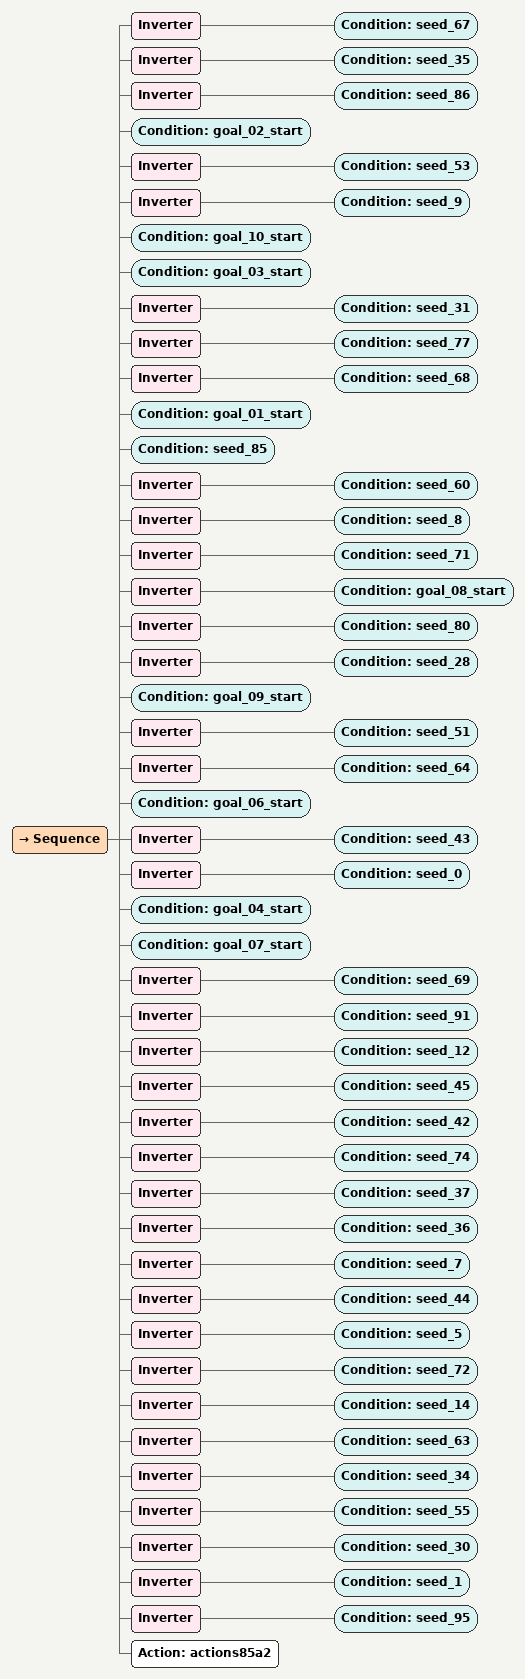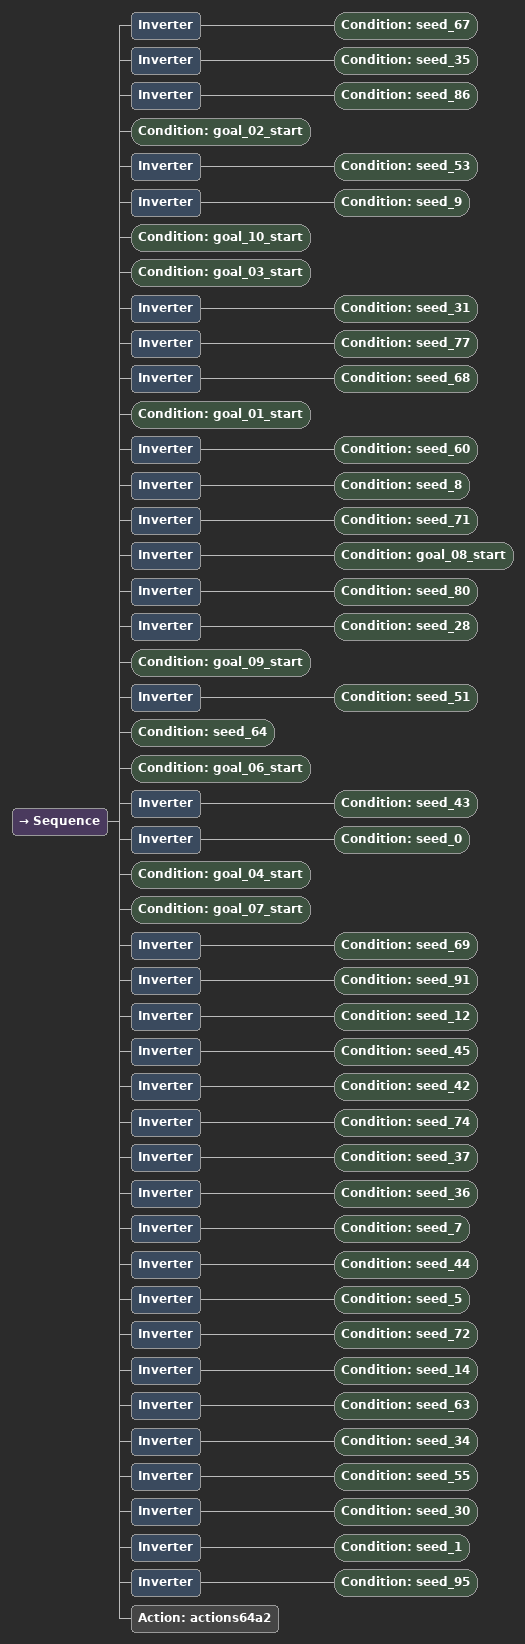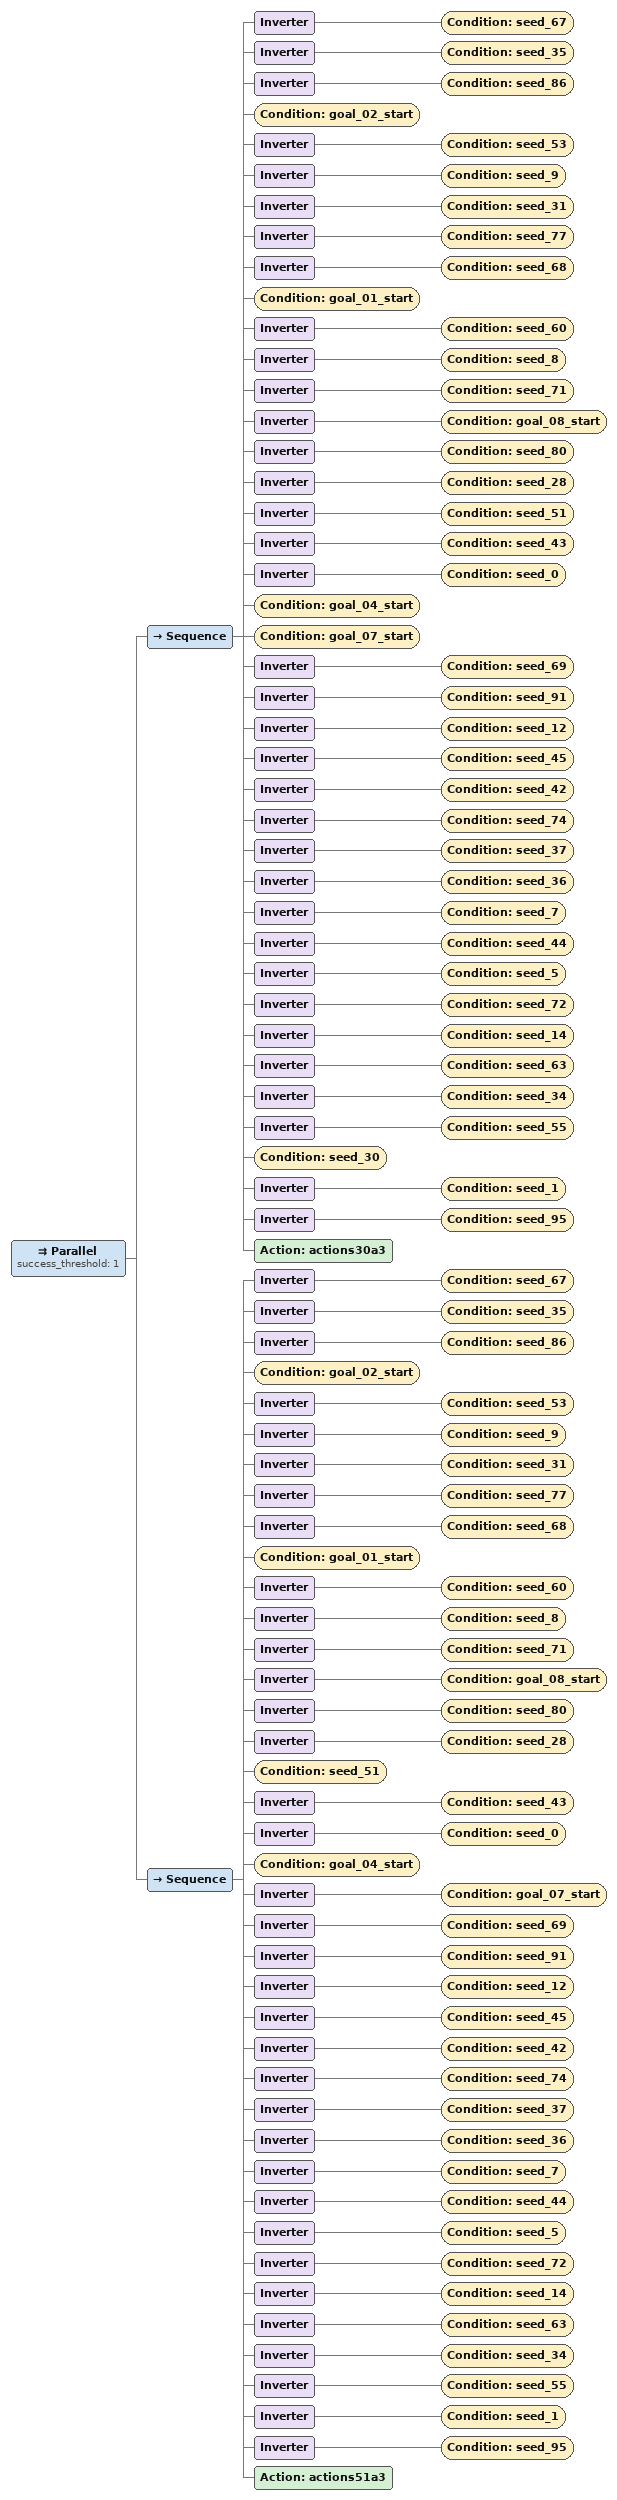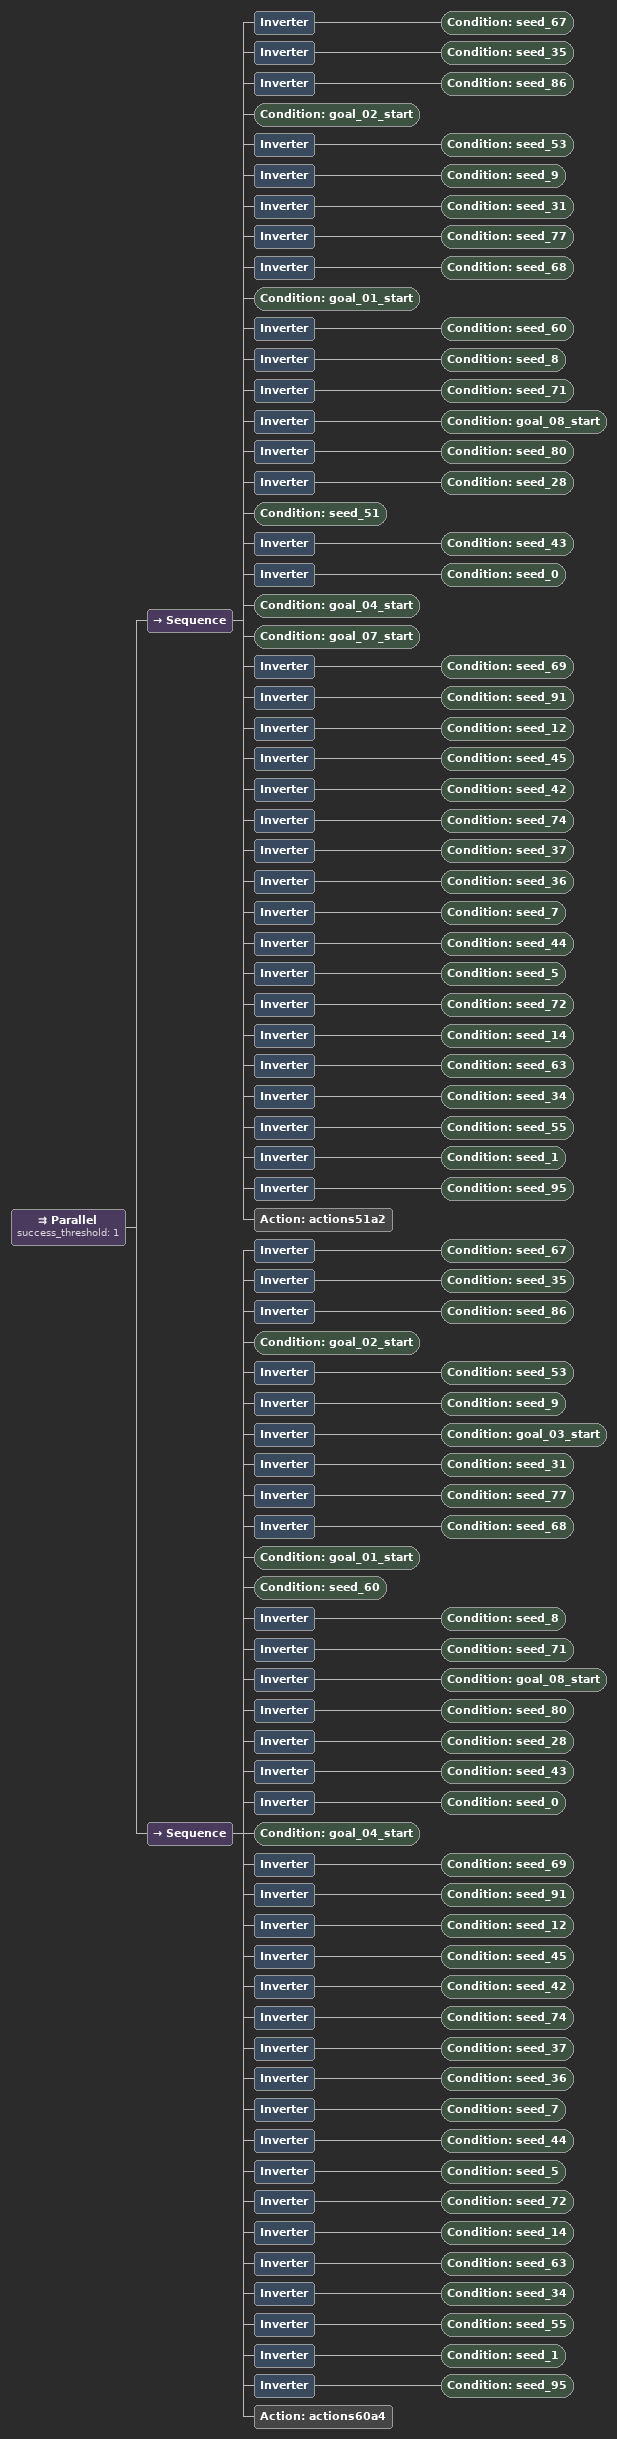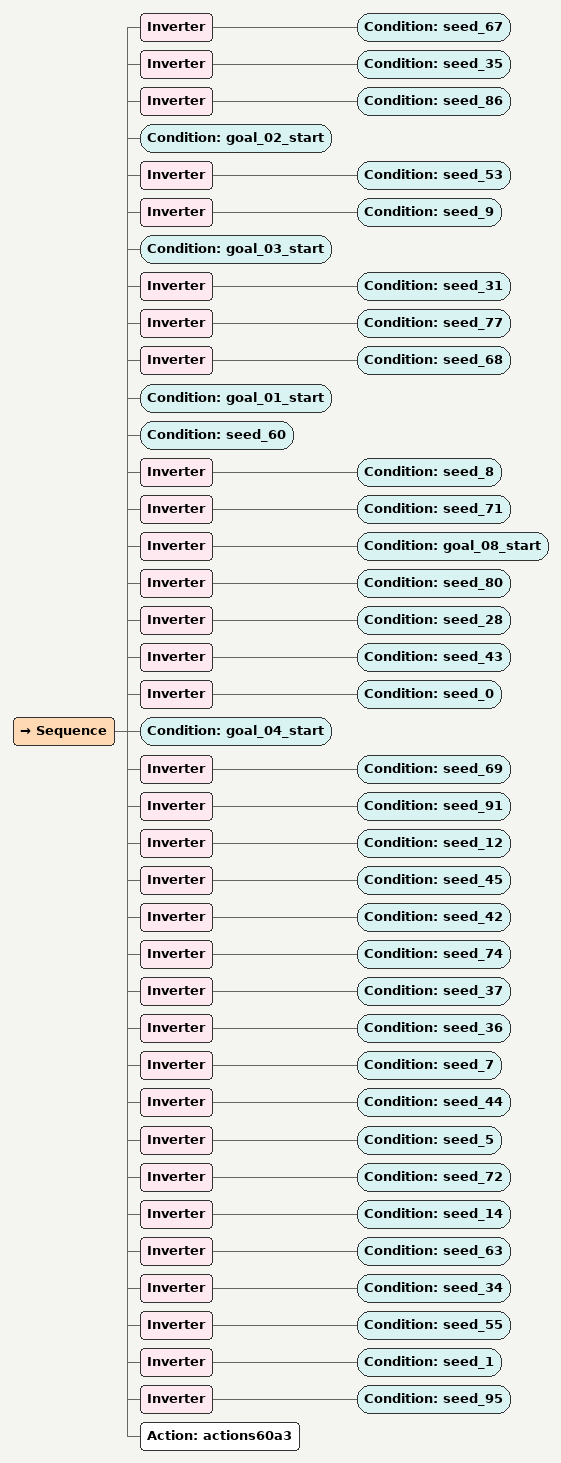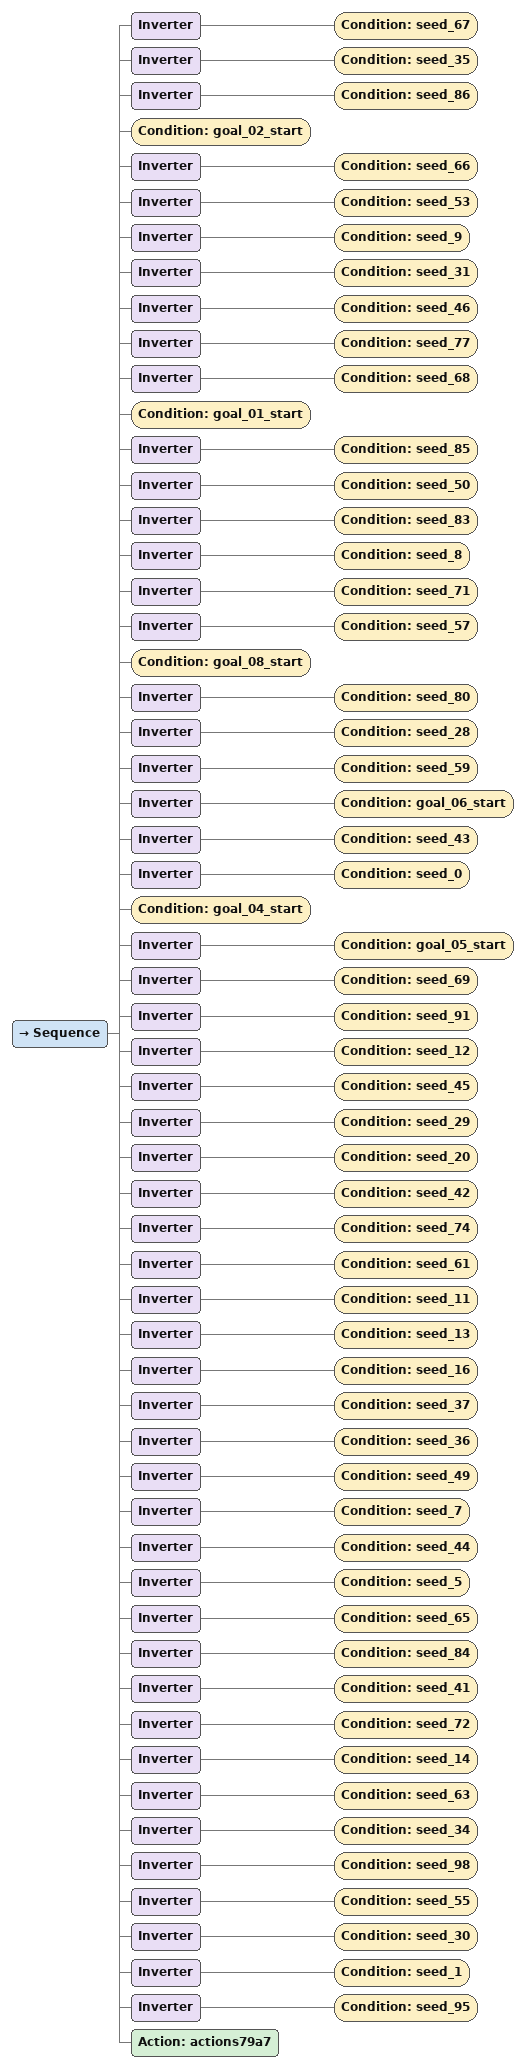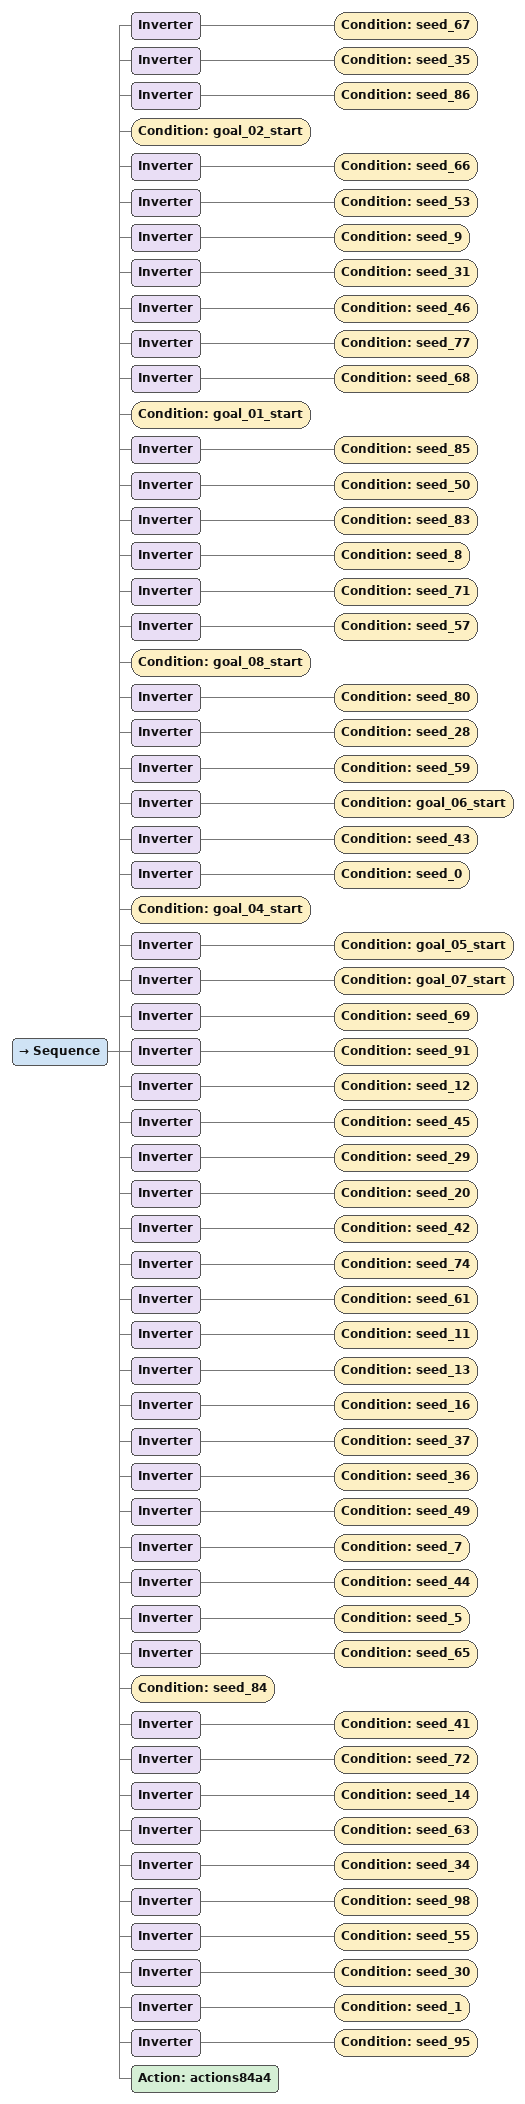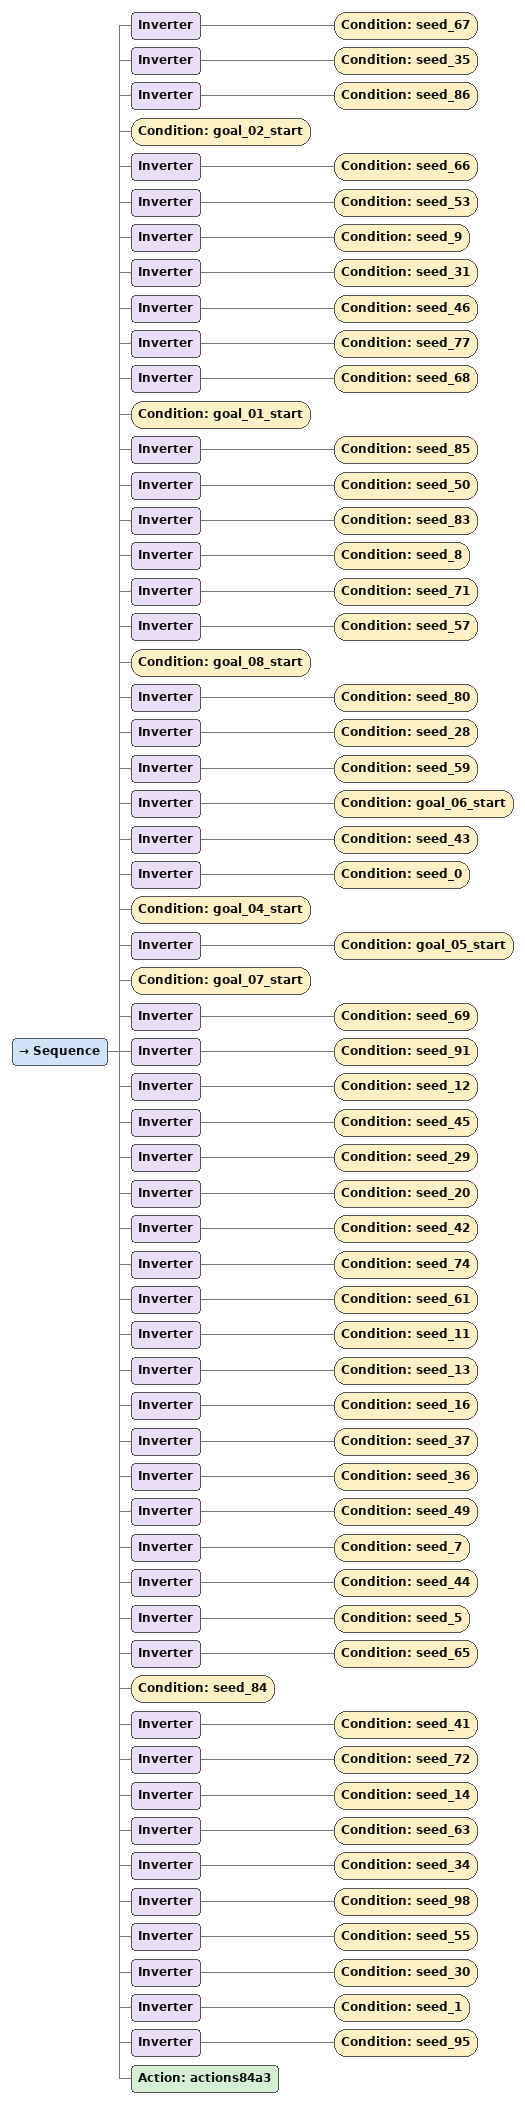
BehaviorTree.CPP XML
<Sequence>
  <Inverter>
    <Condition ID="seed_67"/>
  </Inverter>
  <Inverter>
    <Condition ID="seed_35"/>
  </Inverter>
  <Inverter>
    <Condition ID="seed_86"/>
  </Inverter>
  <Condition ID="goal_02_start"/>
  <Inverter>
    <Condition ID="seed_53"/>
  </Inverter>
  <Inverter>
    <Condition ID="seed_9"/>
  </Inverter>
  <Condition ID="goal_10_start"/>
  <Condition ID="goal_03_start"/>
  <Inverter>
    <Condition ID="seed_31"/>
  </Inverter>
  <Inverter>
    <Condition ID="seed_77"/>
  </Inverter>
  <Inverter>
    <Condition ID="seed_68"/>
  </Inverter>
  <Condition ID="goal_01_start"/>
  <Condition ID="seed_85"/>
  <Inverter>
    <Condition ID="seed_60"/>
  </Inverter>
  <Inverter>
    <Condition ID="seed_8"/>
  </Inverter>
  <Inverter>
    <Condition ID="seed_71"/>
  </Inverter>
  <Inverter>
    <Condition ID="goal_08_start"/>
  </Inverter>
  <Inverter>
    <Condition ID="seed_80"/>
  </Inverter>
  <Inverter>
    <Condition ID="seed_28"/>
  </Inverter>
  <Condition ID="goal_09_start"/>
  <Inverter>
    <Condition ID="seed_51"/>
  </Inverter>
  <Inverter>
    <Condition ID="seed_64"/>
  </Inverter>
  <Condition ID="goal_06_start"/>
  <Inverter>
    <Condition ID="seed_43"/>
  </Inverter>
  <Inverter>
    <Condition ID="seed_0"/>
  </Inverter>
  <Condition ID="goal_04_start"/>
  <Condition ID="goal_07_start"/>
  <Inverter>
    <Condition ID="seed_69"/>
  </Inverter>
  <Inverter>
    <Condition ID="seed_91"/>
  </Inverter>
  <Inverter>
    <Condition ID="seed_12"/>
  </Inverter>
  <Inverter>
    <Condition ID="seed_45"/>
  </Inverter>
  <Inverter>
    <Condition ID="seed_42"/>
  </Inverter>
  <Inverter>
    <Condition ID="seed_74"/>
  </Inverter>
  <Inverter>
    <Condition ID="seed_37"/>
  </Inverter>
  <Inverter>
    <Condition ID="seed_36"/>
  </Inverter>
  <Inverter>
    <Condition ID="seed_7"/>
  </Inverter>
  <Inverter>
    <Condition ID="seed_44"/>
  </Inverter>
  <Inverter>
    <Condition ID="seed_5"/>
  </Inverter>
  <Inverter>
    <Condition ID="seed_72"/>
  </Inverter>
  <Inverter>
    <Condition ID="seed_14"/>
  </Inverter>
  <Inverter>
    <Condition ID="seed_63"/>
  </Inverter>
  <Inverter>
    <Condition ID="seed_34"/>
  </Inverter>
  <Inverter>
    <Condition ID="seed_55"/>
  </Inverter>
  <Inverter>
    <Condition ID="seed_30"/>
  </Inverter>
  <Inverter>
    <Condition ID="seed_1"/>
  </Inverter>
  <Inverter>
    <Condition ID="seed_95"/>
  </Inverter>
  <Action ID="actions85a2"/>
</Sequence>

<Sequence>
  <Inverter>
    <Condition ID="seed_67"/>
  </Inverter>
  <Inverter>
    <Condition ID="seed_35"/>
  </Inverter>
  <Inverter>
    <Condition ID="seed_86"/>
  </Inverter>
  <Condition ID="goal_02_start"/>
  <Inverter>
    <Condition ID="seed_53"/>
  </Inverter>
  <Inverter>
    <Condition ID="seed_9"/>
  </Inverter>
  <Condition ID="goal_10_start"/>
  <Condition ID="goal_03_start"/>
  <Inverter>
    <Condition ID="seed_31"/>
  </Inverter>
  <Inverter>
    <Condition ID="seed_77"/>
  </Inverter>
  <Inverter>
    <Condition ID="seed_68"/>
  </Inverter>
  <Condition ID="goal_01_start"/>
  <Inverter>
    <Condition ID="seed_60"/>
  </Inverter>
  <Inverter>
    <Condition ID="seed_8"/>
  </Inverter>
  <Inverter>
    <Condition ID="seed_71"/>
  </Inverter>
  <Inverter>
    <Condition ID="goal_08_start"/>
  </Inverter>
  <Inverter>
    <Condition ID="seed_80"/>
  </Inverter>
  <Inverter>
    <Condition ID="seed_28"/>
  </Inverter>
  <Condition ID="goal_09_start"/>
  <Inverter>
    <Condition ID="seed_51"/>
  </Inverter>
  <Condition ID="seed_64"/>
  <Condition ID="goal_06_start"/>
  <Inverter>
    <Condition ID="seed_43"/>
  </Inverter>
  <Inverter>
    <Condition ID="seed_0"/>
  </Inverter>
  <Condition ID="goal_04_start"/>
  <Condition ID="goal_07_start"/>
  <Inverter>
    <Condition ID="seed_69"/>
  </Inverter>
  <Inverter>
    <Condition ID="seed_91"/>
  </Inverter>
  <Inverter>
    <Condition ID="seed_12"/>
  </Inverter>
  <Inverter>
    <Condition ID="seed_45"/>
  </Inverter>
  <Inverter>
    <Condition ID="seed_42"/>
  </Inverter>
  <Inverter>
    <Condition ID="seed_74"/>
  </Inverter>
  <Inverter>
    <Condition ID="seed_37"/>
  </Inverter>
  <Inverter>
    <Condition ID="seed_36"/>
  </Inverter>
  <Inverter>
    <Condition ID="seed_7"/>
  </Inverter>
  <Inverter>
    <Condition ID="seed_44"/>
  </Inverter>
  <Inverter>
    <Condition ID="seed_5"/>
  </Inverter>
  <Inverter>
    <Condition ID="seed_72"/>
  </Inverter>
  <Inverter>
    <Condition ID="seed_14"/>
  </Inverter>
  <Inverter>
    <Condition ID="seed_63"/>
  </Inverter>
  <Inverter>
    <Condition ID="seed_34"/>
  </Inverter>
  <Inverter>
    <Condition ID="seed_55"/>
  </Inverter>
  <Inverter>
    <Condition ID="seed_30"/>
  </Inverter>
  <Inverter>
    <Condition ID="seed_1"/>
  </Inverter>
  <Inverter>
    <Condition ID="seed_95"/>
  </Inverter>
  <Action ID="actions64a2"/>
</Sequence>

<Parallel success_threshold="1">
  <Sequence>
    <Inverter>
      <Condition ID="seed_67"/>
    </Inverter>
    <Inverter>
      <Condition ID="seed_35"/>
    </Inverter>
    <Inverter>
      <Condition ID="seed_86"/>
    </Inverter>
    <Condition ID="goal_02_start"/>
    <Inverter>
      <Condition ID="seed_53"/>
    </Inverter>
    <Inverter>
      <Condition ID="seed_9"/>
    </Inverter>
    <Inverter>
      <Condition ID="seed_31"/>
    </Inverter>
    <Inverter>
      <Condition ID="seed_77"/>
    </Inverter>
    <Inverter>
      <Condition ID="seed_68"/>
    </Inverter>
    <Condition ID="goal_01_start"/>
    <Inverter>
      <Condition ID="seed_60"/>
    </Inverter>
    <Inverter>
      <Condition ID="seed_8"/>
    </Inverter>
    <Inverter>
      <Condition ID="seed_71"/>
    </Inverter>
    <Inverter>
      <Condition ID="goal_08_start"/>
    </Inverter>
    <Inverter>
      <Condition ID="seed_80"/>
    </Inverter>
    <Inverter>
      <Condition ID="seed_28"/>
    </Inverter>
    <Inverter>
      <Condition ID="seed_51"/>
    </Inverter>
    <Inverter>
      <Condition ID="seed_43"/>
    </Inverter>
    <Inverter>
      <Condition ID="seed_0"/>
    </Inverter>
    <Condition ID="goal_04_start"/>
    <Condition ID="goal_07_start"/>
    <Inverter>
      <Condition ID="seed_69"/>
    </Inverter>
    <Inverter>
      <Condition ID="seed_91"/>
    </Inverter>
    <Inverter>
      <Condition ID="seed_12"/>
    </Inverter>
    <Inverter>
      <Condition ID="seed_45"/>
    </Inverter>
    <Inverter>
      <Condition ID="seed_42"/>
    </Inverter>
    <Inverter>
      <Condition ID="seed_74"/>
    </Inverter>
    <Inverter>
      <Condition ID="seed_37"/>
    </Inverter>
    <Inverter>
      <Condition ID="seed_36"/>
    </Inverter>
    <Inverter>
      <Condition ID="seed_7"/>
    </Inverter>
    <Inverter>
      <Condition ID="seed_44"/>
    </Inverter>
    <Inverter>
      <Condition ID="seed_5"/>
    </Inverter>
    <Inverter>
      <Condition ID="seed_72"/>
    </Inverter>
    <Inverter>
      <Condition ID="seed_14"/>
    </Inverter>
    <Inverter>
      <Condition ID="seed_63"/>
    </Inverter>
    <Inverter>
      <Condition ID="seed_34"/>
    </Inverter>
    <Inverter>
      <Condition ID="seed_55"/>
    </Inverter>
    <Condition ID="seed_30"/>
    <Inverter>
      <Condition ID="seed_1"/>
    </Inverter>
    <Inverter>
      <Condition ID="seed_95"/>
    </Inverter>
    <Action ID="actions30a3"/>
  </Sequence>
  <Sequence>
    <Inverter>
      <Condition ID="seed_67"/>
    </Inverter>
    <Inverter>
      <Condition ID="seed_35"/>
    </Inverter>
    <Inverter>
      <Condition ID="seed_86"/>
    </Inverter>
    <Condition ID="goal_02_start"/>
    <Inverter>
      <Condition ID="seed_53"/>
    </Inverter>
    <Inverter>
      <Condition ID="seed_9"/>
    </Inverter>
    <Inverter>
      <Condition ID="seed_31"/>
    </Inverter>
    <Inverter>
      <Condition ID="seed_77"/>
    </Inverter>
    <Inverter>
      <Condition ID="seed_68"/>
    </Inverter>
    <Condition ID="goal_01_start"/>
    <Inverter>
      <Condition ID="seed_60"/>
    </Inverter>
    <Inverter>
      <Condition ID="seed_8"/>
    </Inverter>
    <Inverter>
      <Condition ID="seed_71"/>
    </Inverter>
    <Inverter>
      <Condition ID="goal_08_start"/>
    </Inverter>
    <Inverter>
      <Condition ID="seed_80"/>
    </Inverter>
    <Inverter>
      <Condition ID="seed_28"/>
    </Inverter>
    <Condition ID="seed_51"/>
    <Inverter>
      <Condition ID="seed_43"/>
    </Inverter>
    <Inverter>
      <Condition ID="seed_0"/>
    </Inverter>
    <Condition ID="goal_04_start"/>
    <Inverter>
      <Condition ID="goal_07_start"/>
    </Inverter>
    <Inverter>
      <Condition ID="seed_69"/>
    </Inverter>
    <Inverter>
      <Condition ID="seed_91"/>
    </Inverter>
    <Inverter>
      <Condition ID="seed_12"/>
    </Inverter>
    <Inverter>
      <Condition ID="seed_45"/>
    </Inverter>
    <Inverter>
      <Condition ID="seed_42"/>
    </Inverter>
    <Inverter>
      <Condition ID="seed_74"/>
    </Inverter>
    <Inverter>
      <Condition ID="seed_37"/>
    </Inverter>
    <Inverter>
      <Condition ID="seed_36"/>
    </Inverter>
    <Inverter>
      <Condition ID="seed_7"/>
    </Inverter>
    <Inverter>
      <Condition ID="seed_44"/>
    </Inverter>
    <Inverter>
      <Condition ID="seed_5"/>
    </Inverter>
    <Inverter>
      <Condition ID="seed_72"/>
    </Inverter>
    <Inverter>
      <Condition ID="seed_14"/>
    </Inverter>
    <Inverter>
      <Condition ID="seed_63"/>
    </Inverter>
    <Inverter>
      <Condition ID="seed_34"/>
    </Inverter>
    <Inverter>
      <Condition ID="seed_55"/>
    </Inverter>
    <Inverter>
      <Condition ID="seed_1"/>
    </Inverter>
    <Inverter>
      <Condition ID="seed_95"/>
    </Inverter>
    <Action ID="actions51a3"/>
  </Sequence>
</Parallel>

<Parallel success_threshold="1">
  <Sequence>
    <Inverter>
      <Condition ID="seed_67"/>
    </Inverter>
    <Inverter>
      <Condition ID="seed_35"/>
    </Inverter>
    <Inverter>
      <Condition ID="seed_86"/>
    </Inverter>
    <Condition ID="goal_02_start"/>
    <Inverter>
      <Condition ID="seed_53"/>
    </Inverter>
    <Inverter>
      <Condition ID="seed_9"/>
    </Inverter>
    <Inverter>
      <Condition ID="seed_31"/>
    </Inverter>
    <Inverter>
      <Condition ID="seed_77"/>
    </Inverter>
    <Inverter>
      <Condition ID="seed_68"/>
    </Inverter>
    <Condition ID="goal_01_start"/>
    <Inverter>
      <Condition ID="seed_60"/>
    </Inverter>
    <Inverter>
      <Condition ID="seed_8"/>
    </Inverter>
    <Inverter>
      <Condition ID="seed_71"/>
    </Inverter>
    <Inverter>
      <Condition ID="goal_08_start"/>
    </Inverter>
    <Inverter>
      <Condition ID="seed_80"/>
    </Inverter>
    <Inverter>
      <Condition ID="seed_28"/>
    </Inverter>
    <Condition ID="seed_51"/>
    <Inverter>
      <Condition ID="seed_43"/>
    </Inverter>
    <Inverter>
      <Condition ID="seed_0"/>
    </Inverter>
    <Condition ID="goal_04_start"/>
    <Condition ID="goal_07_start"/>
    <Inverter>
      <Condition ID="seed_69"/>
    </Inverter>
    <Inverter>
      <Condition ID="seed_91"/>
    </Inverter>
    <Inverter>
      <Condition ID="seed_12"/>
    </Inverter>
    <Inverter>
      <Condition ID="seed_45"/>
    </Inverter>
    <Inverter>
      <Condition ID="seed_42"/>
    </Inverter>
    <Inverter>
      <Condition ID="seed_74"/>
    </Inverter>
    <Inverter>
      <Condition ID="seed_37"/>
    </Inverter>
    <Inverter>
      <Condition ID="seed_36"/>
    </Inverter>
    <Inverter>
      <Condition ID="seed_7"/>
    </Inverter>
    <Inverter>
      <Condition ID="seed_44"/>
    </Inverter>
    <Inverter>
      <Condition ID="seed_5"/>
    </Inverter>
    <Inverter>
      <Condition ID="seed_72"/>
    </Inverter>
    <Inverter>
      <Condition ID="seed_14"/>
    </Inverter>
    <Inverter>
      <Condition ID="seed_63"/>
    </Inverter>
    <Inverter>
      <Condition ID="seed_34"/>
    </Inverter>
    <Inverter>
      <Condition ID="seed_55"/>
    </Inverter>
    <Inverter>
      <Condition ID="seed_1"/>
    </Inverter>
    <Inverter>
      <Condition ID="seed_95"/>
    </Inverter>
    <Action ID="actions51a2"/>
  </Sequence>
  <Sequence>
    <Inverter>
      <Condition ID="seed_67"/>
    </Inverter>
    <Inverter>
      <Condition ID="seed_35"/>
    </Inverter>
    <Inverter>
      <Condition ID="seed_86"/>
    </Inverter>
    <Condition ID="goal_02_start"/>
    <Inverter>
      <Condition ID="seed_53"/>
    </Inverter>
    <Inverter>
      <Condition ID="seed_9"/>
    </Inverter>
    <Inverter>
      <Condition ID="goal_03_start"/>
    </Inverter>
    <Inverter>
      <Condition ID="seed_31"/>
    </Inverter>
    <Inverter>
      <Condition ID="seed_77"/>
    </Inverter>
    <Inverter>
      <Condition ID="seed_68"/>
    </Inverter>
    <Condition ID="goal_01_start"/>
    <Condition ID="seed_60"/>
    <Inverter>
      <Condition ID="seed_8"/>
    </Inverter>
    <Inverter>
      <Condition ID="seed_71"/>
    </Inverter>
    <Inverter>
      <Condition ID="goal_08_start"/>
    </Inverter>
    <Inverter>
      <Condition ID="seed_80"/>
    </Inverter>
    <Inverter>
      <Condition ID="seed_28"/>
    </Inverter>
    <Inverter>
      <Condition ID="seed_43"/>
    </Inverter>
    <Inverter>
      <Condition ID="seed_0"/>
    </Inverter>
    <Condition ID="goal_04_start"/>
    <Inverter>
      <Condition ID="seed_69"/>
    </Inverter>
    <Inverter>
      <Condition ID="seed_91"/>
    </Inverter>
    <Inverter>
      <Condition ID="seed_12"/>
    </Inverter>
    <Inverter>
      <Condition ID="seed_45"/>
    </Inverter>
    <Inverter>
      <Condition ID="seed_42"/>
    </Inverter>
    <Inverter>
      <Condition ID="seed_74"/>
    </Inverter>
    <Inverter>
      <Condition ID="seed_37"/>
    </Inverter>
    <Inverter>
      <Condition ID="seed_36"/>
    </Inverter>
    <Inverter>
      <Condition ID="seed_7"/>
    </Inverter>
    <Inverter>
      <Condition ID="seed_44"/>
    </Inverter>
    <Inverter>
      <Condition ID="seed_5"/>
    </Inverter>
    <Inverter>
      <Condition ID="seed_72"/>
    </Inverter>
    <Inverter>
      <Condition ID="seed_14"/>
    </Inverter>
    <Inverter>
      <Condition ID="seed_63"/>
    </Inverter>
    <Inverter>
      <Condition ID="seed_34"/>
    </Inverter>
    <Inverter>
      <Condition ID="seed_55"/>
    </Inverter>
    <Inverter>
      <Condition ID="seed_1"/>
    </Inverter>
    <Inverter>
      <Condition ID="seed_95"/>
    </Inverter>
    <Action ID="actions60a4"/>
  </Sequence>
</Parallel>

<Sequence>
  <Inverter>
    <Condition ID="seed_67"/>
  </Inverter>
  <Inverter>
    <Condition ID="seed_35"/>
  </Inverter>
  <Inverter>
    <Condition ID="seed_86"/>
  </Inverter>
  <Condition ID="goal_02_start"/>
  <Inverter>
    <Condition ID="seed_53"/>
  </Inverter>
  <Inverter>
    <Condition ID="seed_9"/>
  </Inverter>
  <Condition ID="goal_03_start"/>
  <Inverter>
    <Condition ID="seed_31"/>
  </Inverter>
  <Inverter>
    <Condition ID="seed_77"/>
  </Inverter>
  <Inverter>
    <Condition ID="seed_68"/>
  </Inverter>
  <Condition ID="goal_01_start"/>
  <Condition ID="seed_60"/>
  <Inverter>
    <Condition ID="seed_8"/>
  </Inverter>
  <Inverter>
    <Condition ID="seed_71"/>
  </Inverter>
  <Inverter>
    <Condition ID="goal_08_start"/>
  </Inverter>
  <Inverter>
    <Condition ID="seed_80"/>
  </Inverter>
  <Inverter>
    <Condition ID="seed_28"/>
  </Inverter>
  <Inverter>
    <Condition ID="seed_43"/>
  </Inverter>
  <Inverter>
    <Condition ID="seed_0"/>
  </Inverter>
  <Condition ID="goal_04_start"/>
  <Inverter>
    <Condition ID="seed_69"/>
  </Inverter>
  <Inverter>
    <Condition ID="seed_91"/>
  </Inverter>
  <Inverter>
    <Condition ID="seed_12"/>
  </Inverter>
  <Inverter>
    <Condition ID="seed_45"/>
  </Inverter>
  <Inverter>
    <Condition ID="seed_42"/>
  </Inverter>
  <Inverter>
    <Condition ID="seed_74"/>
  </Inverter>
  <Inverter>
    <Condition ID="seed_37"/>
  </Inverter>
  <Inverter>
    <Condition ID="seed_36"/>
  </Inverter>
  <Inverter>
    <Condition ID="seed_7"/>
  </Inverter>
  <Inverter>
    <Condition ID="seed_44"/>
  </Inverter>
  <Inverter>
    <Condition ID="seed_5"/>
  </Inverter>
  <Inverter>
    <Condition ID="seed_72"/>
  </Inverter>
  <Inverter>
    <Condition ID="seed_14"/>
  </Inverter>
  <Inverter>
    <Condition ID="seed_63"/>
  </Inverter>
  <Inverter>
    <Condition ID="seed_34"/>
  </Inverter>
  <Inverter>
    <Condition ID="seed_55"/>
  </Inverter>
  <Inverter>
    <Condition ID="seed_1"/>
  </Inverter>
  <Inverter>
    <Condition ID="seed_95"/>
  </Inverter>
  <Action ID="actions60a3"/>
</Sequence>

<Sequence>
  <Inverter>
    <Condition ID="seed_67"/>
  </Inverter>
  <Inverter>
    <Condition ID="seed_35"/>
  </Inverter>
  <Inverter>
    <Condition ID="seed_86"/>
  </Inverter>
  <Condition ID="goal_02_start"/>
  <Inverter>
    <Condition ID="seed_66"/>
  </Inverter>
  <Inverter>
    <Condition ID="seed_53"/>
  </Inverter>
  <Inverter>
    <Condition ID="seed_9"/>
  </Inverter>
  <Inverter>
    <Condition ID="seed_31"/>
  </Inverter>
  <Inverter>
    <Condition ID="seed_46"/>
  </Inverter>
  <Inverter>
    <Condition ID="seed_77"/>
  </Inverter>
  <Inverter>
    <Condition ID="seed_68"/>
  </Inverter>
  <Condition ID="goal_01_start"/>
  <Inverter>
    <Condition ID="seed_85"/>
  </Inverter>
  <Inverter>
    <Condition ID="seed_50"/>
  </Inverter>
  <Inverter>
    <Condition ID="seed_83"/>
  </Inverter>
  <Inverter>
    <Condition ID="seed_8"/>
  </Inverter>
  <Inverter>
    <Condition ID="seed_71"/>
  </Inverter>
  <Inverter>
    <Condition ID="seed_57"/>
  </Inverter>
  <Condition ID="goal_08_start"/>
  <Inverter>
    <Condition ID="seed_80"/>
  </Inverter>
  <Inverter>
    <Condition ID="seed_28"/>
  </Inverter>
  <Inverter>
    <Condition ID="seed_59"/>
  </Inverter>
  <Inverter>
    <Condition ID="goal_06_start"/>
  </Inverter>
  <Inverter>
    <Condition ID="seed_43"/>
  </Inverter>
  <Inverter>
    <Condition ID="seed_0"/>
  </Inverter>
  <Condition ID="goal_04_start"/>
  <Inverter>
    <Condition ID="goal_05_start"/>
  </Inverter>
  <Inverter>
    <Condition ID="seed_69"/>
  </Inverter>
  <Inverter>
    <Condition ID="seed_91"/>
  </Inverter>
  <Inverter>
    <Condition ID="seed_12"/>
  </Inverter>
  <Inverter>
    <Condition ID="seed_45"/>
  </Inverter>
  <Inverter>
    <Condition ID="seed_29"/>
  </Inverter>
  <Inverter>
    <Condition ID="seed_20"/>
  </Inverter>
  <Inverter>
    <Condition ID="seed_42"/>
  </Inverter>
  <Inverter>
    <Condition ID="seed_74"/>
  </Inverter>
  <Inverter>
    <Condition ID="seed_61"/>
  </Inverter>
  <Inverter>
    <Condition ID="seed_11"/>
  </Inverter>
  <Inverter>
    <Condition ID="seed_13"/>
  </Inverter>
  <Inverter>
    <Condition ID="seed_16"/>
  </Inverter>
  <Inverter>
    <Condition ID="seed_37"/>
  </Inverter>
  <Inverter>
    <Condition ID="seed_36"/>
  </Inverter>
  <Inverter>
    <Condition ID="seed_49"/>
  </Inverter>
  <Inverter>
    <Condition ID="seed_7"/>
  </Inverter>
  <Inverter>
    <Condition ID="seed_44"/>
  </Inverter>
  <Inverter>
    <Condition ID="seed_5"/>
  </Inverter>
  <Inverter>
    <Condition ID="seed_65"/>
  </Inverter>
  <Inverter>
    <Condition ID="seed_84"/>
  </Inverter>
  <Inverter>
    <Condition ID="seed_41"/>
  </Inverter>
  <Inverter>
    <Condition ID="seed_72"/>
  </Inverter>
  <Inverter>
    <Condition ID="seed_14"/>
  </Inverter>
  <Inverter>
    <Condition ID="seed_63"/>
  </Inverter>
  <Inverter>
    <Condition ID="seed_34"/>
  </Inverter>
  <Inverter>
    <Condition ID="seed_98"/>
  </Inverter>
  <Inverter>
    <Condition ID="seed_55"/>
  </Inverter>
  <Inverter>
    <Condition ID="seed_30"/>
  </Inverter>
  <Inverter>
    <Condition ID="seed_1"/>
  </Inverter>
  <Inverter>
    <Condition ID="seed_95"/>
  </Inverter>
  <Action ID="actions79a7"/>
</Sequence>

<Sequence>
  <Inverter>
    <Condition ID="seed_67"/>
  </Inverter>
  <Inverter>
    <Condition ID="seed_35"/>
  </Inverter>
  <Inverter>
    <Condition ID="seed_86"/>
  </Inverter>
  <Condition ID="goal_02_start"/>
  <Inverter>
    <Condition ID="seed_66"/>
  </Inverter>
  <Inverter>
    <Condition ID="seed_53"/>
  </Inverter>
  <Inverter>
    <Condition ID="seed_9"/>
  </Inverter>
  <Inverter>
    <Condition ID="seed_31"/>
  </Inverter>
  <Inverter>
    <Condition ID="seed_46"/>
  </Inverter>
  <Inverter>
    <Condition ID="seed_77"/>
  </Inverter>
  <Inverter>
    <Condition ID="seed_68"/>
  </Inverter>
  <Condition ID="goal_01_start"/>
  <Inverter>
    <Condition ID="seed_85"/>
  </Inverter>
  <Inverter>
    <Condition ID="seed_50"/>
  </Inverter>
  <Inverter>
    <Condition ID="seed_83"/>
  </Inverter>
  <Inverter>
    <Condition ID="seed_8"/>
  </Inverter>
  <Inverter>
    <Condition ID="seed_71"/>
  </Inverter>
  <Inverter>
    <Condition ID="seed_57"/>
  </Inverter>
  <Condition ID="goal_08_start"/>
  <Inverter>
    <Condition ID="seed_80"/>
  </Inverter>
  <Inverter>
    <Condition ID="seed_28"/>
  </Inverter>
  <Inverter>
    <Condition ID="seed_59"/>
  </Inverter>
  <Inverter>
    <Condition ID="goal_06_start"/>
  </Inverter>
  <Inverter>
    <Condition ID="seed_43"/>
  </Inverter>
  <Inverter>
    <Condition ID="seed_0"/>
  </Inverter>
  <Condition ID="goal_04_start"/>
  <Inverter>
    <Condition ID="goal_05_start"/>
  </Inverter>
  <Inverter>
    <Condition ID="goal_07_start"/>
  </Inverter>
  <Inverter>
    <Condition ID="seed_69"/>
  </Inverter>
  <Inverter>
    <Condition ID="seed_91"/>
  </Inverter>
  <Inverter>
    <Condition ID="seed_12"/>
  </Inverter>
  <Inverter>
    <Condition ID="seed_45"/>
  </Inverter>
  <Inverter>
    <Condition ID="seed_29"/>
  </Inverter>
  <Inverter>
    <Condition ID="seed_20"/>
  </Inverter>
  <Inverter>
    <Condition ID="seed_42"/>
  </Inverter>
  <Inverter>
    <Condition ID="seed_74"/>
  </Inverter>
  <Inverter>
    <Condition ID="seed_61"/>
  </Inverter>
  <Inverter>
    <Condition ID="seed_11"/>
  </Inverter>
  <Inverter>
    <Condition ID="seed_13"/>
  </Inverter>
  <Inverter>
    <Condition ID="seed_16"/>
  </Inverter>
  <Inverter>
    <Condition ID="seed_37"/>
  </Inverter>
  <Inverter>
    <Condition ID="seed_36"/>
  </Inverter>
  <Inverter>
    <Condition ID="seed_49"/>
  </Inverter>
  <Inverter>
    <Condition ID="seed_7"/>
  </Inverter>
  <Inverter>
    <Condition ID="seed_44"/>
  </Inverter>
  <Inverter>
    <Condition ID="seed_5"/>
  </Inverter>
  <Inverter>
    <Condition ID="seed_65"/>
  </Inverter>
  <Condition ID="seed_84"/>
  <Inverter>
    <Condition ID="seed_41"/>
  </Inverter>
  <Inverter>
    <Condition ID="seed_72"/>
  </Inverter>
  <Inverter>
    <Condition ID="seed_14"/>
  </Inverter>
  <Inverter>
    <Condition ID="seed_63"/>
  </Inverter>
  <Inverter>
    <Condition ID="seed_34"/>
  </Inverter>
  <Inverter>
    <Condition ID="seed_98"/>
  </Inverter>
  <Inverter>
    <Condition ID="seed_55"/>
  </Inverter>
  <Inverter>
    <Condition ID="seed_30"/>
  </Inverter>
  <Inverter>
    <Condition ID="seed_1"/>
  </Inverter>
  <Inverter>
    <Condition ID="seed_95"/>
  </Inverter>
  <Action ID="actions84a4"/>
</Sequence>

<Sequence>
  <Inverter>
    <Condition ID="seed_67"/>
  </Inverter>
  <Inverter>
    <Condition ID="seed_35"/>
  </Inverter>
  <Inverter>
    <Condition ID="seed_86"/>
  </Inverter>
  <Condition ID="goal_02_start"/>
  <Inverter>
    <Condition ID="seed_66"/>
  </Inverter>
  <Inverter>
    <Condition ID="seed_53"/>
  </Inverter>
  <Inverter>
    <Condition ID="seed_9"/>
  </Inverter>
  <Inverter>
    <Condition ID="seed_31"/>
  </Inverter>
  <Inverter>
    <Condition ID="seed_46"/>
  </Inverter>
  <Inverter>
    <Condition ID="seed_77"/>
  </Inverter>
  <Inverter>
    <Condition ID="seed_68"/>
  </Inverter>
  <Condition ID="goal_01_start"/>
  <Inverter>
    <Condition ID="seed_85"/>
  </Inverter>
  <Inverter>
    <Condition ID="seed_50"/>
  </Inverter>
  <Inverter>
    <Condition ID="seed_83"/>
  </Inverter>
  <Inverter>
    <Condition ID="seed_8"/>
  </Inverter>
  <Inverter>
    <Condition ID="seed_71"/>
  </Inverter>
  <Inverter>
    <Condition ID="seed_57"/>
  </Inverter>
  <Condition ID="goal_08_start"/>
  <Inverter>
    <Condition ID="seed_80"/>
  </Inverter>
  <Inverter>
    <Condition ID="seed_28"/>
  </Inverter>
  <Inverter>
    <Condition ID="seed_59"/>
  </Inverter>
  <Inverter>
    <Condition ID="goal_06_start"/>
  </Inverter>
  <Inverter>
    <Condition ID="seed_43"/>
  </Inverter>
  <Inverter>
    <Condition ID="seed_0"/>
  </Inverter>
  <Condition ID="goal_04_start"/>
  <Inverter>
    <Condition ID="goal_05_start"/>
  </Inverter>
  <Condition ID="goal_07_start"/>
  <Inverter>
    <Condition ID="seed_69"/>
  </Inverter>
  <Inverter>
    <Condition ID="seed_91"/>
  </Inverter>
  <Inverter>
    <Condition ID="seed_12"/>
  </Inverter>
  <Inverter>
    <Condition ID="seed_45"/>
  </Inverter>
  <Inverter>
    <Condition ID="seed_29"/>
  </Inverter>
  <Inverter>
    <Condition ID="seed_20"/>
  </Inverter>
  <Inverter>
    <Condition ID="seed_42"/>
  </Inverter>
  <Inverter>
    <Condition ID="seed_74"/>
  </Inverter>
  <Inverter>
    <Condition ID="seed_61"/>
  </Inverter>
  <Inverter>
    <Condition ID="seed_11"/>
  </Inverter>
  <Inverter>
    <Condition ID="seed_13"/>
  </Inverter>
  <Inverter>
    <Condition ID="seed_16"/>
  </Inverter>
  <Inverter>
    <Condition ID="seed_37"/>
  </Inverter>
  <Inverter>
    <Condition ID="seed_36"/>
  </Inverter>
  <Inverter>
    <Condition ID="seed_49"/>
  </Inverter>
  <Inverter>
    <Condition ID="seed_7"/>
  </Inverter>
  <Inverter>
    <Condition ID="seed_44"/>
  </Inverter>
  <Inverter>
    <Condition ID="seed_5"/>
  </Inverter>
  <Inverter>
    <Condition ID="seed_65"/>
  </Inverter>
  <Condition ID="seed_84"/>
  <Inverter>
    <Condition ID="seed_41"/>
  </Inverter>
  <Inverter>
    <Condition ID="seed_72"/>
  </Inverter>
  <Inverter>
    <Condition ID="seed_14"/>
  </Inverter>
  <Inverter>
    <Condition ID="seed_63"/>
  </Inverter>
  <Inverter>
    <Condition ID="seed_34"/>
  </Inverter>
  <Inverter>
    <Condition ID="seed_98"/>
  </Inverter>
  <Inverter>
    <Condition ID="seed_55"/>
  </Inverter>
  <Inverter>
    <Condition ID="seed_30"/>
  </Inverter>
  <Inverter>
    <Condition ID="seed_1"/>
  </Inverter>
  <Inverter>
    <Condition ID="seed_95"/>
  </Inverter>
  <Action ID="actions84a3"/>
</Sequence>
